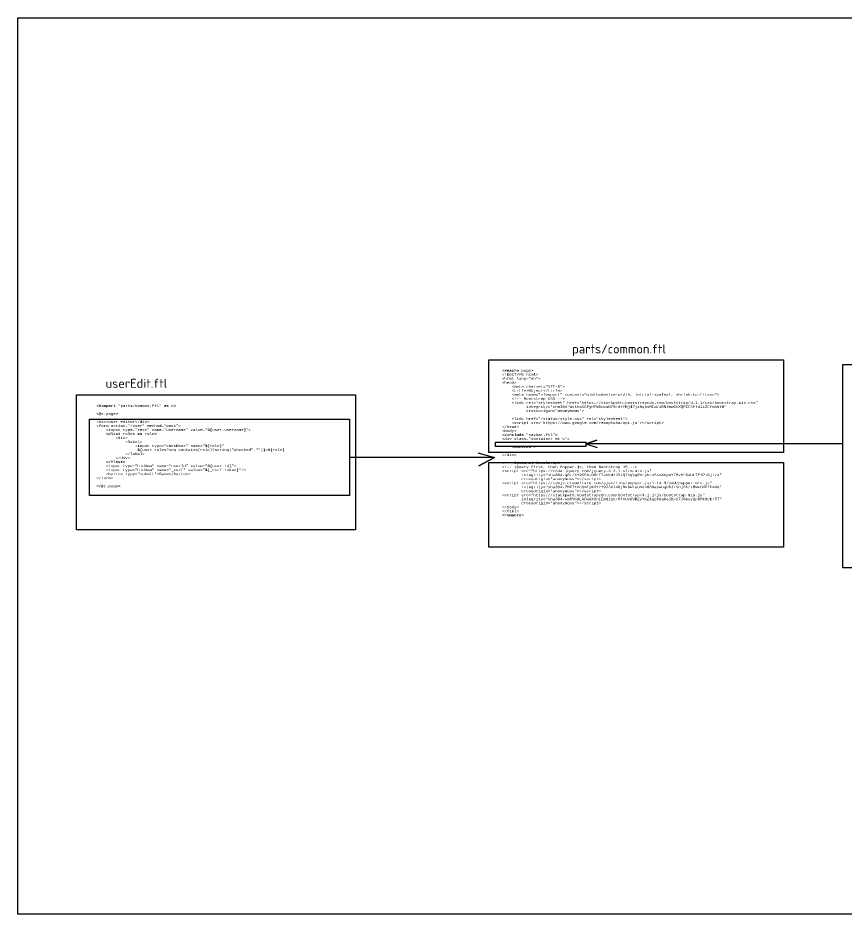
# Model space of a CAD drawing. Header units: millimetres. Extents: x 5219 to 8037, y 1620 to 3590.
# Drawn here: x 5453 to 6097, y 1620 to 2317 of the extents above; entities that cross this region are included whole.
import ezdxf

# ---------------------------------------------------------------- set-up
doc = ezdxf.new("R2010")
doc.units = ezdxf.units.MM
doc.styles.get("Standard").update_dxf_attribs({"font": 'arial.ttf'})

msp = doc.modelspace()

# ---------------------------------------------------------------- linework, layer by layer
at = {"color": 4, "lineweight": 30}
for points in [[(5452.85, 2317.38), (6692.53, 2317.38), (6692.53, 1619.77), (5452.85, 1619.77)], [(5498.36, 2024.1), (5715.57, 2024.1), (5715.57, 1918.83), (5498.36, 1918.83)]]:
    msp.add_lwpolyline(points, close=True, dxfattribs=at)
at = {"color": 3, "lineweight": 30}
for points in [[(5819.35, 2051.21), (6048.55, 2051.21), (6048.55, 1979.16), (5819.35, 1979.16)], [(5508.56, 2005), (5710.75, 2005), (5710.75, 1945.64), (5508.56, 1945.64)], [(5819.35, 1971.24), (6048.55, 1971.24), (6048.55, 1905.29), (5819.35, 1905.29)]]:
    msp.add_lwpolyline(points, close=True, dxfattribs=at)
at = {"color": 1, "lineweight": 30}
for points in [[(6094.63, 2047.68), (6328.82, 2047.68), (6328.82, 1889.24), (6094.63, 1889.24)], [(5824.53, 1987.01), (5894.76, 1987.01), (5894.76, 1983.86), (5824.53, 1983.86)]]:
    msp.add_lwpolyline(points, close=True, dxfattribs=at)
msp.add_lwpolyline([(6094.63, 1985.88), (5894.76, 1985.88), (5903.31, 1988.72), (5894.76, 1985.88), (5903.49, 1982.97)], dxfattribs=at)
at = {"color": 3, "lineweight": 30}
msp.add_lwpolyline([(5810.61, 1978.94), (5823.59, 1975.32), (5811.49, 1968.8), (5823.59, 1975.32), (5710.75, 1975.32)], dxfattribs=at)

# ---------------------------------------------------------------- texts
at = {"attachment_point": 1}
for s, width, insert, char_height in [('{\\fISOCPEUR|b0|i0|c0|p34;parts/common.ftl}', 101.5882, (5884.08, 2063.22), 7), ('{\\fCourier New|b1|i0|c204|p49;\\H0.75x;\\C23;\\c3307724;<#macro \\fCourier New|b0|i0|c204|p49;\\C9;\\c13023145;page\\fCourier New|b1|i0|c204|p49;\\C23;\\c3307724;>^J\\fCourier New|b0|i0|c204|p49;\\C43;\\c6995944;<!DOCTYPE \\C9;\\c12237498;html\\C43;\\c6995944;>^J<html \\C9;\\c12237498;lang=\\C73;\\c6406821;"en"\\C43;\\c6995944;>^J<head>^J    <meta \\C9;\\c12237498;charset=\\C73;\\c6406821;"UTF-8"\\C43;\\c6995944;>^J    <title>\\C9;\\c13023145;Object\\C43;\\c6995944;</title>^J    <meta \\C9;\\c12237498;name=\\C73;\\c6406821;"viewport" \\C9;\\c12237498;content=\\C73;\\c6406821;"width=device-width, initial-scale=1, shrink-to-fit=no"\\C43;\\c6995944;>^J    \\C8;<!-- Bootstrap CSS -->^J    \\C43;\\c6995944;<link \\C9;\\c12237498;rel=\\C73;\\c6406821;"stylesheet" \\C9;\\c12237498;href=\\C73;\\c6406821;"https://stackpath.bootstrapcdn.com/bootstrap/4.1.1/css/bootstrap.min.css"^J          \\C9;\\c12237498;integrity=\\C73;\\c6406821;"sha384-WskhaSGFgHYWDcbwN70/dfYBj47jz9qbsMId/iRN3ewGhXQFZCSftd1LZCfmhktB"^J          \\C9;\\c12237498;crossorigin=\\C73;\\c6406821;"anonymous"\\C43;\\c6995944;>^J^J    <link \\C9;\\c12237498;href=\\C73;\\c6406821;"/static/style.css" \\C9;\\c12237498;rel=\\C73;\\c6406821;"stylesheet"\\C43;\\c6995944;>^J    <script \\C9;\\c12237498;src=\\C73;\\c6406821;\'https://www.google.com/recaptcha/api.js\'\\C43;\\c6995944;></script>^J</head>^J<body>^J\\fCourier New|b1|i0|c204|p49;\\C23;\\c3307724;<#include \\fCourier New|b0|i0|c204|p49;\\C75;\\c5867370;"navbar.ftl"\\fCourier New|b1|i0|c204|p49;\\C23;\\c3307724;>^J\\fCourier New|b0|i0|c204|p49;\\C43;\\c6995944;<div \\C9;\\c12237498;class=\\C73;\\c6406821;"container mt-5"\\C43;\\c6995944;>\\fCourier New|b0|i0|c0|p49;\\P\\fCourier New|b0|i0|c204|p49;^J    \\fCourier New|b1|i0|c204|p49;\\C23;\\c3307724;<#nested >\\fCourier New|b1|i0|c0|p49;\\P\\fCourier New|b1|i0|c204|p49;^J\\fCourier New|b0|i0|c204|p49;\\C43;\\c6995944;</div>^J^J\\C8;<!-- Optional JavaScript -->^J<!-- jQuery first, then Popper.js, then Bootstrap JS -->^J\\C43;\\c6995944;<script \\C9;\\c12237498;src=\\C73;\\c6406821;"https://code.jquery.com/jquery-3.3.1.slim.min.js"^J        \\C9;\\c12237498;integrity=\\C73;\\c6406821;"sha384-q8i/X+965DzO0rT7abK41JStQIAqVgRVzpbzo5smXKp4YfRvH+8abtTE1Pi6jizo"^J        \\C9;\\c12237498;crossorigin=\\C73;\\c6406821;"anonymous"\\C43;\\c6995944;></script>^J<script \\C9;\\c12237498;src=\\C73;\\c6406821;"https://cdnjs.cloudflare.com/ajax/libs/popper.js/1.14.3/umd/popper.min.js"^J        \\C9;\\c12237498;integrity=\\C73;\\c6406821;"sha384-ZMP7rVo3mIykV+2+9J3UJ46jBk0WLaUAdn689aCwoqbBJiSnjAK/l8WvCWPIPm49"^J        \\C9;\\c12237498;crossorigin=\\C73;\\c6406821;"anonymous"\\C43;\\c6995944;></script>^J<script \\C9;\\c12237498;src=\\C73;\\c6406821;"https://stackpath.bootstrapcdn.com/bootstrap/4.1.1/js/bootstrap.min.js"^J        \\C9;\\c12237498;integrity=\\C73;\\c6406821;"sha384-smHYKdLADwkXOn1EmN1qk/HfnUcbVRZyYmZ4qpPea6sjB/pTJ0euyQp0Mk8ck+5T"^J        \\C9;\\c12237498;crossorigin=\\C73;\\c6406821;"anonymous"\\C43;\\c6995944;></script>^J</body>^J</html>^J\\fCourier New|b1|i0|c204|p49;\\C23;\\c3307724;</#macro>}', 266.3189, (5829.53, 2043.84), 2.5), ('{\\fISOCPEUR|b0|i0|c0|p34;userEdit.ftl}', 101.5882, (5521.11, 2036.43), 7), ('{\\fCourier New|b1|i0|c204|p49;\\H0.75x;\\C23;\\c3307724;<#import \\fCourier New|b0|i0|c204|p49;\\C75;\\c5867370;"parts/common.ftl" \\fCourier New|b1|i0|c204|p49;\\C23;\\c3307724;as \\fCourier New|b0|i0|c204|p49;\\C9;\\c13023145;c\\fCourier New|b1|i0|c204|p49;\\C23;\\c3307724;>^J^J<@\\fCourier New|b0|i0|c204|p49;\\C9;\\c13023145;c.page\\fCourier New|b1|i0|c204|p49;\\C23;\\c3307724;>^J^J\\fCourier New|b0|i0|c204|p49;\\C43;\\c6995944;<div>\\C9;\\c13023145;User editor\\C43;\\c6995944;</div>^J<form \\C9;\\c12237498;action=\\C73;\\c6406821;"/user" \\C9;\\c12237498;method=\\C73;\\c6406821;"post"\\C43;\\c6995944;>^J    <input \\C9;\\c12237498;type=\\C73;\\c6406821;"text" \\C9;\\c12237498;name=\\C73;\\c6406821;"username" \\C9;\\c12237498;value=\\C73;\\c6406821;"\\fCourier New|b1|i0|c204|p49;\\C23;\\c3307724;$\\{\\fCourier New|b0|i0|c204|p49;\\C9;\\c13023145;user.username\\fCourier New|b1|i0|c204|p49;\\C23;\\c3307724;\\}\\fCourier New|b0|i0|c204|p49;\\C73;\\c6406821;"\\C43;\\c6995944;>^J    \\fCourier New|b1|i0|c204|p49;\\C23;\\c3307724;<#list \\fCourier New|b0|i0|c204|p49;\\C9;\\c13023145;roles \\fCourier New|b1|i0|c204|p49;\\C23;\\c3307724;as \\fCourier New|b0|i0|c204|p49;\\C9;\\c13023145;role\\fCourier New|b1|i0|c204|p49;\\C23;\\c3307724;>^J        \\fCourier New|b0|i0|c204|p49;\\C43;\\c6995944;<div>^J            <label>^J                <input \\C9;\\c12237498;type=\\C73;\\c6406821;"checkbox" \\C9;\\c12237498;name=\\C73;\\c6406821;"\\fCourier New|b1|i0|c204|p49;\\C23;\\c3307724;$\\{\\fCourier New|b0|i0|c204|p49;\\C9;\\c13023145;role\\fCourier New|b1|i0|c204|p49;\\C23;\\c3307724;\\}\\fCourier New|b0|i0|c204|p49;\\C73;\\c6406821;"^J                 \\fCourier New|b1|i0|c204|p49;\\C23;\\c3307724;$\\{\\fCourier New|b0|i0|c204|p49;\\C9;\\c13023145;user.roles\\C153;\\c12293992;?\\C9;\\c13023145;seq_contains(role)\\C153;\\c12293992;?\\C9;\\c13023145;string(\\C75;\\c5867370;"checked"\\C23;\\c3307724;,\\C75;\\c5867370;""\\C9;\\c13023145;)\\fCourier New|b1|i0|c204|p49;\\C23;\\c3307724;\\}\\fCourier New|b0|i0|c204|p49;\\C43;\\c6995944;>\\fCourier New|b1|i0|c204|p49;\\C23;\\c3307724;$\\{\\fCourier New|b0|i0|c204|p49;\\C9;\\c13023145;role\\fCourier New|b1|i0|c204|p49;\\C23;\\c3307724;\\}^J            \\fCourier New|b0|i0|c204|p49;\\C43;\\c6995944;</label>^J        </div>^J    \\fCourier New|b1|i0|c204|p49;\\C23;\\c3307724;</#list>^J    \\fCourier New|b0|i0|c204|p49;\\C43;\\c6995944;<input \\C9;\\c12237498;type=\\C73;\\c6406821;"hidden" \\C9;\\c12237498;name=\\C73;\\c6406821;"userId" \\C9;\\c12237498;value=\\C73;\\c6406821;"\\fCourier New|b1|i0|c204|p49;\\C23;\\c3307724;$\\{\\fCourier New|b0|i0|c204|p49;\\C9;\\c13023145;user.id\\fCourier New|b1|i0|c204|p49;\\C23;\\c3307724;\\}\\fCourier New|b0|i0|c204|p49;\\C73;\\c6406821;"\\C43;\\c6995944;>^J    <input \\C9;\\c12237498;type=\\C73;\\c6406821;"hidden" \\C9;\\c12237498;name=\\C73;\\c6406821;"_csrf" \\C9;\\c12237498;value=\\C73;\\c6406821;"\\fCourier New|b1|i0|c204|p49;\\C23;\\c3307724;$\\{\\fCourier New|b0|i0|c204|p49;\\C9;\\c13023145;_csrf.token\\fCourier New|b1|i0|c204|p49;\\C23;\\c3307724;\\}\\fCourier New|b0|i0|c204|p49;\\C73;\\c6406821;"\\C43;\\c6995944;/>^J    <button \\C9;\\c12237498;type=\\C73;\\c6406821;"submit"\\C43;\\c6995944;>\\C9;\\c13023145;Save\\C43;\\c6995944;</button>^J</form>^J^J\\fCourier New|b1|i0|c204|p49;\\C23;\\c3307724;</@\\fCourier New|b0|i0|c204|p49;\\C9;\\c13023145;c.page\\fCourier New|b1|i0|c204|p49;\\C23;\\c3307724;>}', 199.8296, (5513.86, 2016.47), 2.5)]:
    msp.add_mtext_dynamic_manual_height_columns(s, width=width, gutter_width=12.5, heights=[0], dxfattribs=dict(at, insert=insert, char_height=char_height))

doc.saveas('drawing.dxf')
